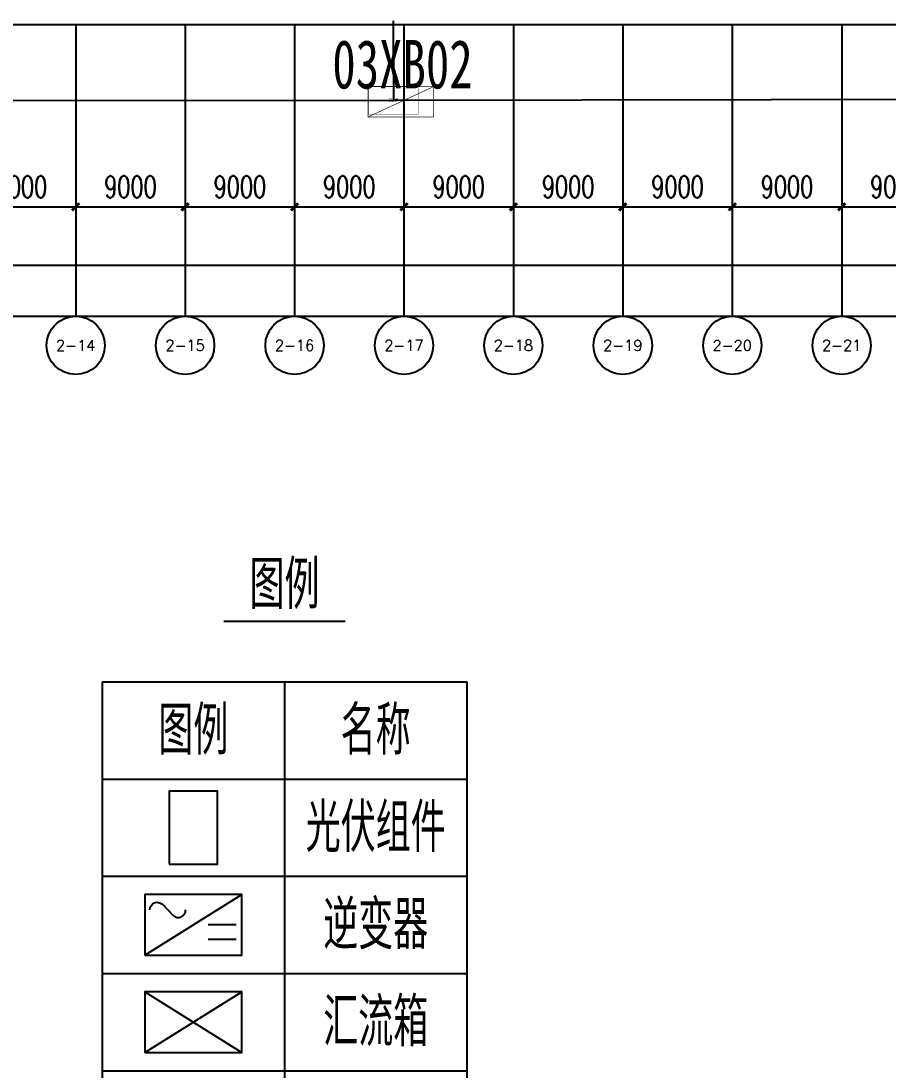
# Model space of a CAD drawing. Header units: millimetres. Extents: x 1218 to 2690, y 1163 to 1758.
# Drawn here: x 1519.3 to 1590.6, y 1250.1 to 1336.4 of the extents above; entities that cross this region are included whole.
import ezdxf
from ezdxf.enums import TextEntityAlignment as Align

# ---------------------------------------------------------------- set-up
doc = ezdxf.new("R2010")
doc.units = ezdxf.units.MM
for name, color, linetype in [('AXIS', 3, 'Continuous'), ('AXIS_TEXT', 7, 'Continuous'), ('PUB_DIM', 3, 'Continuous'), ('WALL', 9, 'Continuous'), ('电缆通道', 7, 'ByLayer'), ('箱变', 7, 'ByLayer'), ('箱逆', 2, 'Continuous')]:
    doc.layers.add(name, color=color, linetype=linetype)
doc.styles.add('_TCH_AXIS', font='COMPLEX', dxfattribs={"bigfont": 'GBCBIG'})
doc.styles.add('_TCH_DIM_T3', font='SIMPLEX', dxfattribs={"width": 0.705882, "bigfont": 'GBCBIG'})
doc.styles.add('Albedo', font='gbenor', dxfattribs={"bigfont": 'gbcbig'})
doc.styles.add('COMPLEX', font='COMPLEX')
doc.styles.add('仿宋1250', font='', dxfattribs={"width": 0.7071, "height": 1250})
doc.styles.get('仿宋1250').set_extended_font_data('FangSong')
doc.dimstyles.new('_TCH_ARCH&&600', dxfattribs={"dimtxt": 1785, "dimasz": 600, "dimexe": 1500, "dimexo": 1800, "dimgap": 757.5, "dimtad": 1, "dimdec": 0, "dimtxsty": '_TCH_DIM_T3', "dimblk": 'ARCHTICK', "dimcen": 2.5, "dimclrt": 7, "dimazin": 2, "dimtfac": 1, "dimtdec": 0, "dimtix": 1, "dimtmove": 2, "dimatfit": 3})

# ---------------------------------------------------------------- blocks, each defined once
blk = doc.blocks.new('_ArchTick')
at = {"color": 0, "linetype": 'ByBlock', "const_width": 0.4}
blk.add_lwpolyline([(-0.5, -0.5), (0.5, 0.5)], dxfattribs=at)
blk = doc.blocks.new('*D189')
at = {"layer": 'AXIS', "color": 0, "lineweight": -2, "transparency": 16777216}
for p, q in [((199360, 1863304), (199360, 1843804)), ((406360, 1863304), (406360, 1843804)), ((199360, 1845304), (406360, 1845304))]:
    blk.add_line(p, q, dxfattribs=at)
at = {"layer": 'Defpoints', "color": 0, "transparency": 16777216}
for p in [(199360, 1865104), (406360, 1865104), (406360, 1845304)]:
    blk.add_point(p, dxfattribs=at)
at = {"layer": 'AXIS', "color": 0, "lineweight": -2, "transparency": 16777216, "xscale": 600, "yscale": 600, "zscale": 600, "rotation": 180}
blk.add_blockref('_ArchTick', (199360, 1845304), dxfattribs=at)
at = {"layer": 'AXIS', "color": 0, "lineweight": -2, "transparency": 16777216, "xscale": 600, "yscale": 600, "zscale": 600}
blk.add_blockref('_ArchTick', (406360, 1845304), dxfattribs=at)
at = {"layer": 'AXIS', "color": 7, "transparency": 16777216, "insert": (302860, 1846954), "char_height": 1785, "attachment_point": 5, "style": '_TCH_DIM_T3'}
blk.add_mtext('\\A1;207000', dxfattribs=at)
blk = doc.blocks.new('*D261')
at = {"layer": 'AXIS', "color": 0, "lineweight": -2, "transparency": 16777216}
for p, q in [((307360, 1863304), (307360, 1848604)), ((316360, 1863304), (316360, 1848604)), ((307360, 1850104), (316360, 1850104))]:
    blk.add_line(p, q, dxfattribs=at)
at = {"layer": 'Defpoints', "color": 0, "transparency": 16777216}
for p in [(307360, 1865104), (316360, 1865104), (316360, 1850104)]:
    blk.add_point(p, dxfattribs=at)
at = {"layer": 'AXIS', "color": 0, "lineweight": -2, "transparency": 16777216, "xscale": 600, "yscale": 600, "zscale": 600, "rotation": 180}
blk.add_blockref('_ArchTick', (307360, 1850104), dxfattribs=at)
at = {"layer": 'AXIS', "color": 0, "lineweight": -2, "transparency": 16777216, "xscale": 600, "yscale": 600, "zscale": 600}
blk.add_blockref('_ArchTick', (316360, 1850104), dxfattribs=at)
at = {"layer": 'AXIS', "color": 7, "transparency": 16777216, "insert": (311860, 1851754), "char_height": 1785, "attachment_point": 5, "style": '_TCH_DIM_T3'}
blk.add_mtext('\\A1;9000', dxfattribs=at)
blk = doc.blocks.new('*D262')
at = {"layer": 'AXIS', "color": 0, "lineweight": -2, "transparency": 16777216}
for p, q in [((316360, 1863304), (316360, 1848604)), ((325360, 1863304), (325360, 1848604)), ((316360, 1850104), (325360, 1850104))]:
    blk.add_line(p, q, dxfattribs=at)
at = {"layer": 'Defpoints', "color": 0, "transparency": 16777216}
for p in [(316360, 1865104), (325360, 1865104), (325360, 1850104)]:
    blk.add_point(p, dxfattribs=at)
at = {"layer": 'AXIS', "color": 0, "lineweight": -2, "transparency": 16777216, "xscale": 600, "yscale": 600, "zscale": 600, "rotation": 180}
blk.add_blockref('_ArchTick', (316360, 1850104), dxfattribs=at)
at = {"layer": 'AXIS', "color": 0, "lineweight": -2, "transparency": 16777216, "xscale": 600, "yscale": 600, "zscale": 600}
blk.add_blockref('_ArchTick', (325360, 1850104), dxfattribs=at)
at = {"layer": 'AXIS', "color": 7, "transparency": 16777216, "insert": (320860, 1851754), "char_height": 1785, "attachment_point": 5, "style": '_TCH_DIM_T3'}
blk.add_mtext('\\A1;9000', dxfattribs=at)
blk = doc.blocks.new('*D263')
at = {"layer": 'AXIS', "color": 0, "lineweight": -2, "transparency": 16777216}
for p, q in [((325360, 1863304), (325360, 1848604)), ((334360, 1863304), (334360, 1848604)), ((325360, 1850104), (334360, 1850104))]:
    blk.add_line(p, q, dxfattribs=at)
at = {"layer": 'Defpoints', "color": 0, "transparency": 16777216}
for p in [(325360, 1865104), (334360, 1865104), (334360, 1850104)]:
    blk.add_point(p, dxfattribs=at)
at = {"layer": 'AXIS', "color": 0, "lineweight": -2, "transparency": 16777216, "xscale": 600, "yscale": 600, "zscale": 600, "rotation": 180}
blk.add_blockref('_ArchTick', (325360, 1850104), dxfattribs=at)
at = {"layer": 'AXIS', "color": 0, "lineweight": -2, "transparency": 16777216, "xscale": 600, "yscale": 600, "zscale": 600}
blk.add_blockref('_ArchTick', (334360, 1850104), dxfattribs=at)
at = {"layer": 'AXIS', "color": 7, "transparency": 16777216, "insert": (329860, 1851754), "char_height": 1785, "attachment_point": 5, "style": '_TCH_DIM_T3'}
blk.add_mtext('\\A1;9000', dxfattribs=at)
blk = doc.blocks.new('*D264')
at = {"layer": 'AXIS', "color": 0, "lineweight": -2, "transparency": 16777216}
for p, q in [((334360, 1863304), (334360, 1848604)), ((343360, 1863304), (343360, 1848604)), ((334360, 1850104), (343360, 1850104))]:
    blk.add_line(p, q, dxfattribs=at)
at = {"layer": 'Defpoints', "color": 0, "transparency": 16777216}
for p in [(334360, 1865104), (343360, 1865104), (343360, 1850104)]:
    blk.add_point(p, dxfattribs=at)
at = {"layer": 'AXIS', "color": 0, "lineweight": -2, "transparency": 16777216, "xscale": 600, "yscale": 600, "zscale": 600, "rotation": 180}
blk.add_blockref('_ArchTick', (334360, 1850104), dxfattribs=at)
at = {"layer": 'AXIS', "color": 0, "lineweight": -2, "transparency": 16777216, "xscale": 600, "yscale": 600, "zscale": 600}
blk.add_blockref('_ArchTick', (343360, 1850104), dxfattribs=at)
at = {"layer": 'AXIS', "color": 7, "transparency": 16777216, "insert": (338860, 1851754), "char_height": 1785, "attachment_point": 5, "style": '_TCH_DIM_T3'}
blk.add_mtext('\\A1;9000', dxfattribs=at)
blk = doc.blocks.new('*D265')
at = {"layer": 'AXIS', "color": 0, "lineweight": -2, "transparency": 16777216}
for p, q in [((343360, 1863304), (343360, 1848604)), ((352360, 1863304), (352360, 1848604)), ((343360, 1850104), (352360, 1850104))]:
    blk.add_line(p, q, dxfattribs=at)
at = {"layer": 'Defpoints', "color": 0, "transparency": 16777216}
for p in [(343360, 1865104), (352360, 1865104), (352360, 1850104)]:
    blk.add_point(p, dxfattribs=at)
at = {"layer": 'AXIS', "color": 0, "lineweight": -2, "transparency": 16777216, "xscale": 600, "yscale": 600, "zscale": 600, "rotation": 180}
blk.add_blockref('_ArchTick', (343360, 1850104), dxfattribs=at)
at = {"layer": 'AXIS', "color": 0, "lineweight": -2, "transparency": 16777216, "xscale": 600, "yscale": 600, "zscale": 600}
blk.add_blockref('_ArchTick', (352360, 1850104), dxfattribs=at)
at = {"layer": 'AXIS', "color": 7, "transparency": 16777216, "insert": (347860, 1851754), "char_height": 1785, "attachment_point": 5, "style": '_TCH_DIM_T3'}
blk.add_mtext('\\A1;9000', dxfattribs=at)
blk = doc.blocks.new('*D266')
at = {"layer": 'AXIS', "color": 0, "lineweight": -2, "transparency": 16777216}
for p, q in [((352360, 1863304), (352360, 1848604)), ((361360, 1863304), (361360, 1848604)), ((352360, 1850104), (361360, 1850104))]:
    blk.add_line(p, q, dxfattribs=at)
at = {"layer": 'Defpoints', "color": 0, "transparency": 16777216}
for p in [(352360, 1865104), (361360, 1865104), (361360, 1850104)]:
    blk.add_point(p, dxfattribs=at)
at = {"layer": 'AXIS', "color": 0, "lineweight": -2, "transparency": 16777216, "xscale": 600, "yscale": 600, "zscale": 600, "rotation": 180}
blk.add_blockref('_ArchTick', (352360, 1850104), dxfattribs=at)
at = {"layer": 'AXIS', "color": 0, "lineweight": -2, "transparency": 16777216, "xscale": 600, "yscale": 600, "zscale": 600}
blk.add_blockref('_ArchTick', (361360, 1850104), dxfattribs=at)
at = {"layer": 'AXIS', "color": 7, "transparency": 16777216, "insert": (356860, 1851754), "char_height": 1785, "attachment_point": 5, "style": '_TCH_DIM_T3'}
blk.add_mtext('\\A1;9000', dxfattribs=at)
blk = doc.blocks.new('*D267')
at = {"layer": 'AXIS', "color": 0, "lineweight": -2, "transparency": 16777216}
for p, q in [((361360, 1863304), (361360, 1848604)), ((370360, 1863304), (370360, 1848604)), ((361360, 1850104), (370360, 1850104))]:
    blk.add_line(p, q, dxfattribs=at)
at = {"layer": 'Defpoints', "color": 0, "transparency": 16777216}
for p in [(361360, 1865104), (370360, 1865104), (370360, 1850104)]:
    blk.add_point(p, dxfattribs=at)
at = {"layer": 'AXIS', "color": 0, "lineweight": -2, "transparency": 16777216, "xscale": 600, "yscale": 600, "zscale": 600, "rotation": 180}
blk.add_blockref('_ArchTick', (361360, 1850104), dxfattribs=at)
at = {"layer": 'AXIS', "color": 0, "lineweight": -2, "transparency": 16777216, "xscale": 600, "yscale": 600, "zscale": 600}
blk.add_blockref('_ArchTick', (370360, 1850104), dxfattribs=at)
at = {"layer": 'AXIS', "color": 7, "transparency": 16777216, "insert": (365860, 1851754), "char_height": 1785, "attachment_point": 5, "style": '_TCH_DIM_T3'}
blk.add_mtext('\\A1;9000', dxfattribs=at)
blk = doc.blocks.new('*D268')
at = {"layer": 'AXIS', "color": 0, "lineweight": -2, "transparency": 16777216}
for p, q in [((370360, 1863304), (370360, 1848604)), ((379360, 1863304), (379360, 1848604)), ((370360, 1850104), (379360, 1850104))]:
    blk.add_line(p, q, dxfattribs=at)
at = {"layer": 'Defpoints', "color": 0, "transparency": 16777216}
for p in [(370360, 1865104), (379360, 1865104), (379360, 1850104)]:
    blk.add_point(p, dxfattribs=at)
at = {"layer": 'AXIS', "color": 0, "lineweight": -2, "transparency": 16777216, "xscale": 600, "yscale": 600, "zscale": 600, "rotation": 180}
blk.add_blockref('_ArchTick', (370360, 1850104), dxfattribs=at)
at = {"layer": 'AXIS', "color": 0, "lineweight": -2, "transparency": 16777216, "xscale": 600, "yscale": 600, "zscale": 600}
blk.add_blockref('_ArchTick', (379360, 1850104), dxfattribs=at)
at = {"layer": 'AXIS', "color": 7, "transparency": 16777216, "insert": (374860, 1851754), "char_height": 1785, "attachment_point": 5, "style": '_TCH_DIM_T3'}
blk.add_mtext('\\A1;9000', dxfattribs=at)
blk = doc.blocks.new('*D269')
at = {"layer": 'AXIS', "color": 0, "lineweight": -2, "transparency": 16777216}
for p, q in [((379360, 1863304), (379360, 1848604)), ((388360, 1863304), (388360, 1848604)), ((379360, 1850104), (388360, 1850104))]:
    blk.add_line(p, q, dxfattribs=at)
at = {"layer": 'Defpoints', "color": 0, "transparency": 16777216}
for p in [(379360, 1865104), (388360, 1865104), (388360, 1850104)]:
    blk.add_point(p, dxfattribs=at)
at = {"layer": 'AXIS', "color": 0, "lineweight": -2, "transparency": 16777216, "xscale": 600, "yscale": 600, "zscale": 600, "rotation": 180}
blk.add_blockref('_ArchTick', (379360, 1850104), dxfattribs=at)
at = {"layer": 'AXIS', "color": 0, "lineweight": -2, "transparency": 16777216, "xscale": 600, "yscale": 600, "zscale": 600}
blk.add_blockref('_ArchTick', (388360, 1850104), dxfattribs=at)
at = {"layer": 'AXIS', "color": 7, "transparency": 16777216, "insert": (383860, 1851754), "char_height": 1785, "attachment_point": 5, "style": '_TCH_DIM_T3'}
blk.add_mtext('\\A1;9000', dxfattribs=at)
blk = doc.blocks.new('*D152')
at = {"layer": 'Defpoints', "color": 0, "transparency": 16777216}
for p in [(78160, 1865104), (1243360, 1865104), (1243360, 1841104)]:
    blk.add_point(p, dxfattribs=at)
at = {"layer": 'PUB_DIM', "color": 0, "lineweight": -2, "transparency": 16777216}
for p, q in [((78160, 1863304), (78160, 1839604)), ((1243360, 1863304), (1243360, 1839604)), ((78160, 1841104), (1243360, 1841104))]:
    blk.add_line(p, q, dxfattribs=at)
at = {"layer": 'PUB_DIM', "color": 0, "lineweight": -2, "transparency": 16777216, "xscale": 600, "yscale": 600, "zscale": 600, "rotation": 180}
blk.add_blockref('_ArchTick', (78160, 1841104), dxfattribs=at)
at = {"layer": 'PUB_DIM', "color": 0, "lineweight": -2, "transparency": 16777216, "xscale": 600, "yscale": 600, "zscale": 600}
blk.add_blockref('_ArchTick', (1243360, 1841104), dxfattribs=at)
at = {"layer": 'PUB_DIM', "color": 7, "transparency": 16777216, "insert": (660760, 1842754), "char_height": 1785, "attachment_point": 5, "style": '_TCH_DIM_T3'}
blk.add_mtext('\\A1;1165200', dxfattribs=at)
blk = doc.blocks.new('_AXISO')
blk.add_circle((0, 0), 0.5)
at = {"layer": 'AXIS_TEXT', "style": 'COMPLEX', "width": 1.041667}
blk.add_attdef('A', text='', height=0.56, dxfattribs=at).set_placement((-0.25, -0.28), (0.25, -0.28), align=Align.FIT)
blk = doc.blocks.new('*D198')
at = {"layer": 'AXIS', "color": 0, "lineweight": -2, "transparency": 16777216}
for p, q in [((199360, 1863304), (199360, 1843804)), ((406360, 1863304), (406360, 1843804)), ((199360, 1845304), (406360, 1845304))]:
    blk.add_line(p, q, dxfattribs=at)
at = {"layer": 'Defpoints', "color": 0, "transparency": 16777216}
for p in [(199360, 1865104), (406360, 1865104), (406360, 1845304)]:
    blk.add_point(p, dxfattribs=at)
at = {"layer": 'AXIS', "color": 0, "lineweight": -2, "transparency": 16777216, "xscale": 600, "yscale": 600, "zscale": 600, "rotation": 180}
blk.add_blockref('_ArchTick', (199360, 1845304), dxfattribs=at)
at = {"layer": 'AXIS', "color": 0, "lineweight": -2, "transparency": 16777216, "xscale": 600, "yscale": 600, "zscale": 600}
blk.add_blockref('_ArchTick', (406360, 1845304), dxfattribs=at)
at = {"layer": 'AXIS', "color": 7, "transparency": 16777216, "insert": (302860, 1846954), "char_height": 1785, "attachment_point": 5, "style": '_TCH_DIM_T3'}
blk.add_mtext('\\A1;207000', dxfattribs=at)
blk = doc.blocks.new('*D211')
at = {"layer": 'AXIS', "color": 0, "lineweight": -2, "transparency": 16777216}
for p, q in [((307360, 1863304), (307360, 1848604)), ((316360, 1863304), (316360, 1848604)), ((307360, 1850104), (316360, 1850104))]:
    blk.add_line(p, q, dxfattribs=at)
at = {"layer": 'Defpoints', "color": 0, "transparency": 16777216}
for p in [(307360, 1865104), (316360, 1865104), (316360, 1850104)]:
    blk.add_point(p, dxfattribs=at)
at = {"layer": 'AXIS', "color": 0, "lineweight": -2, "transparency": 16777216, "xscale": 600, "yscale": 600, "zscale": 600, "rotation": 180}
blk.add_blockref('_ArchTick', (307360, 1850104), dxfattribs=at)
at = {"layer": 'AXIS', "color": 0, "lineweight": -2, "transparency": 16777216, "xscale": 600, "yscale": 600, "zscale": 600}
blk.add_blockref('_ArchTick', (316360, 1850104), dxfattribs=at)
at = {"layer": 'AXIS', "color": 7, "transparency": 16777216, "insert": (311860, 1851754), "char_height": 1785, "attachment_point": 5, "style": '_TCH_DIM_T3'}
blk.add_mtext('\\A1;9000', dxfattribs=at)
blk = doc.blocks.new('*D212')
at = {"layer": 'AXIS', "color": 0, "lineweight": -2, "transparency": 16777216}
for p, q in [((316360, 1863304), (316360, 1848604)), ((325360, 1863304), (325360, 1848604)), ((316360, 1850104), (325360, 1850104))]:
    blk.add_line(p, q, dxfattribs=at)
at = {"layer": 'Defpoints', "color": 0, "transparency": 16777216}
for p in [(316360, 1865104), (325360, 1865104), (325360, 1850104)]:
    blk.add_point(p, dxfattribs=at)
at = {"layer": 'AXIS', "color": 0, "lineweight": -2, "transparency": 16777216, "xscale": 600, "yscale": 600, "zscale": 600, "rotation": 180}
blk.add_blockref('_ArchTick', (316360, 1850104), dxfattribs=at)
at = {"layer": 'AXIS', "color": 0, "lineweight": -2, "transparency": 16777216, "xscale": 600, "yscale": 600, "zscale": 600}
blk.add_blockref('_ArchTick', (325360, 1850104), dxfattribs=at)
at = {"layer": 'AXIS', "color": 7, "transparency": 16777216, "insert": (320860, 1851754), "char_height": 1785, "attachment_point": 5, "style": '_TCH_DIM_T3'}
blk.add_mtext('\\A1;9000', dxfattribs=at)
blk = doc.blocks.new('*D213')
at = {"layer": 'AXIS', "color": 0, "lineweight": -2, "transparency": 16777216}
for p, q in [((325360, 1863304), (325360, 1848604)), ((334360, 1863304), (334360, 1848604)), ((325360, 1850104), (334360, 1850104))]:
    blk.add_line(p, q, dxfattribs=at)
at = {"layer": 'Defpoints', "color": 0, "transparency": 16777216}
for p in [(325360, 1865104), (334360, 1865104), (334360, 1850104)]:
    blk.add_point(p, dxfattribs=at)
at = {"layer": 'AXIS', "color": 0, "lineweight": -2, "transparency": 16777216, "xscale": 600, "yscale": 600, "zscale": 600, "rotation": 180}
blk.add_blockref('_ArchTick', (325360, 1850104), dxfattribs=at)
at = {"layer": 'AXIS', "color": 0, "lineweight": -2, "transparency": 16777216, "xscale": 600, "yscale": 600, "zscale": 600}
blk.add_blockref('_ArchTick', (334360, 1850104), dxfattribs=at)
at = {"layer": 'AXIS', "color": 7, "transparency": 16777216, "insert": (329860, 1851754), "char_height": 1785, "attachment_point": 5, "style": '_TCH_DIM_T3'}
blk.add_mtext('\\A1;9000', dxfattribs=at)
blk = doc.blocks.new('*D214')
at = {"layer": 'AXIS', "color": 0, "lineweight": -2, "transparency": 16777216}
for p, q in [((334360, 1863304), (334360, 1848604)), ((343360, 1863304), (343360, 1848604)), ((334360, 1850104), (343360, 1850104))]:
    blk.add_line(p, q, dxfattribs=at)
at = {"layer": 'Defpoints', "color": 0, "transparency": 16777216}
for p in [(334360, 1865104), (343360, 1865104), (343360, 1850104)]:
    blk.add_point(p, dxfattribs=at)
at = {"layer": 'AXIS', "color": 0, "lineweight": -2, "transparency": 16777216, "xscale": 600, "yscale": 600, "zscale": 600, "rotation": 180}
blk.add_blockref('_ArchTick', (334360, 1850104), dxfattribs=at)
at = {"layer": 'AXIS', "color": 0, "lineweight": -2, "transparency": 16777216, "xscale": 600, "yscale": 600, "zscale": 600}
blk.add_blockref('_ArchTick', (343360, 1850104), dxfattribs=at)
at = {"layer": 'AXIS', "color": 7, "transparency": 16777216, "insert": (338860, 1851754), "char_height": 1785, "attachment_point": 5, "style": '_TCH_DIM_T3'}
blk.add_mtext('\\A1;9000', dxfattribs=at)
blk = doc.blocks.new('*D215')
at = {"layer": 'AXIS', "color": 0, "lineweight": -2, "transparency": 16777216}
for p, q in [((343360, 1863304), (343360, 1848604)), ((352360, 1863304), (352360, 1848604)), ((343360, 1850104), (352360, 1850104))]:
    blk.add_line(p, q, dxfattribs=at)
at = {"layer": 'Defpoints', "color": 0, "transparency": 16777216}
for p in [(343360, 1865104), (352360, 1865104), (352360, 1850104)]:
    blk.add_point(p, dxfattribs=at)
at = {"layer": 'AXIS', "color": 0, "lineweight": -2, "transparency": 16777216, "xscale": 600, "yscale": 600, "zscale": 600, "rotation": 180}
blk.add_blockref('_ArchTick', (343360, 1850104), dxfattribs=at)
at = {"layer": 'AXIS', "color": 0, "lineweight": -2, "transparency": 16777216, "xscale": 600, "yscale": 600, "zscale": 600}
blk.add_blockref('_ArchTick', (352360, 1850104), dxfattribs=at)
at = {"layer": 'AXIS', "color": 7, "transparency": 16777216, "insert": (347860, 1851754), "char_height": 1785, "attachment_point": 5, "style": '_TCH_DIM_T3'}
blk.add_mtext('\\A1;9000', dxfattribs=at)
blk = doc.blocks.new('*D216')
at = {"layer": 'AXIS', "color": 0, "lineweight": -2, "transparency": 16777216}
for p, q in [((352360, 1863304), (352360, 1848604)), ((361360, 1863304), (361360, 1848604)), ((352360, 1850104), (361360, 1850104))]:
    blk.add_line(p, q, dxfattribs=at)
at = {"layer": 'Defpoints', "color": 0, "transparency": 16777216}
for p in [(352360, 1865104), (361360, 1865104), (361360, 1850104)]:
    blk.add_point(p, dxfattribs=at)
at = {"layer": 'AXIS', "color": 0, "lineweight": -2, "transparency": 16777216, "xscale": 600, "yscale": 600, "zscale": 600, "rotation": 180}
blk.add_blockref('_ArchTick', (352360, 1850104), dxfattribs=at)
at = {"layer": 'AXIS', "color": 0, "lineweight": -2, "transparency": 16777216, "xscale": 600, "yscale": 600, "zscale": 600}
blk.add_blockref('_ArchTick', (361360, 1850104), dxfattribs=at)
at = {"layer": 'AXIS', "color": 7, "transparency": 16777216, "insert": (356860, 1851754), "char_height": 1785, "attachment_point": 5, "style": '_TCH_DIM_T3'}
blk.add_mtext('\\A1;9000', dxfattribs=at)
blk = doc.blocks.new('*D217')
at = {"layer": 'AXIS', "color": 0, "lineweight": -2, "transparency": 16777216}
for p, q in [((361360, 1863304), (361360, 1848604)), ((370360, 1863304), (370360, 1848604)), ((361360, 1850104), (370360, 1850104))]:
    blk.add_line(p, q, dxfattribs=at)
at = {"layer": 'Defpoints', "color": 0, "transparency": 16777216}
for p in [(361360, 1865104), (370360, 1865104), (370360, 1850104)]:
    blk.add_point(p, dxfattribs=at)
at = {"layer": 'AXIS', "color": 0, "lineweight": -2, "transparency": 16777216, "xscale": 600, "yscale": 600, "zscale": 600, "rotation": 180}
blk.add_blockref('_ArchTick', (361360, 1850104), dxfattribs=at)
at = {"layer": 'AXIS', "color": 0, "lineweight": -2, "transparency": 16777216, "xscale": 600, "yscale": 600, "zscale": 600}
blk.add_blockref('_ArchTick', (370360, 1850104), dxfattribs=at)
at = {"layer": 'AXIS', "color": 7, "transparency": 16777216, "insert": (365860, 1851754), "char_height": 1785, "attachment_point": 5, "style": '_TCH_DIM_T3'}
blk.add_mtext('\\A1;9000', dxfattribs=at)
blk = doc.blocks.new('*D218')
at = {"layer": 'AXIS', "color": 0, "lineweight": -2, "transparency": 16777216}
for p, q in [((370360, 1863304), (370360, 1848604)), ((379360, 1863304), (379360, 1848604)), ((370360, 1850104), (379360, 1850104))]:
    blk.add_line(p, q, dxfattribs=at)
at = {"layer": 'Defpoints', "color": 0, "transparency": 16777216}
for p in [(370360, 1865104), (379360, 1865104), (379360, 1850104)]:
    blk.add_point(p, dxfattribs=at)
at = {"layer": 'AXIS', "color": 0, "lineweight": -2, "transparency": 16777216, "xscale": 600, "yscale": 600, "zscale": 600, "rotation": 180}
blk.add_blockref('_ArchTick', (370360, 1850104), dxfattribs=at)
at = {"layer": 'AXIS', "color": 0, "lineweight": -2, "transparency": 16777216, "xscale": 600, "yscale": 600, "zscale": 600}
blk.add_blockref('_ArchTick', (379360, 1850104), dxfattribs=at)
at = {"layer": 'AXIS', "color": 7, "transparency": 16777216, "insert": (374860, 1851754), "char_height": 1785, "attachment_point": 5, "style": '_TCH_DIM_T3'}
blk.add_mtext('\\A1;9000', dxfattribs=at)
blk = doc.blocks.new('*D219')
at = {"layer": 'AXIS', "color": 0, "lineweight": -2, "transparency": 16777216}
for p, q in [((379360, 1863304), (379360, 1848604)), ((388360, 1863304), (388360, 1848604)), ((379360, 1850104), (388360, 1850104))]:
    blk.add_line(p, q, dxfattribs=at)
at = {"layer": 'Defpoints', "color": 0, "transparency": 16777216}
for p in [(379360, 1865104), (388360, 1865104), (388360, 1850104)]:
    blk.add_point(p, dxfattribs=at)
at = {"layer": 'AXIS', "color": 0, "lineweight": -2, "transparency": 16777216, "xscale": 600, "yscale": 600, "zscale": 600, "rotation": 180}
blk.add_blockref('_ArchTick', (379360, 1850104), dxfattribs=at)
at = {"layer": 'AXIS', "color": 0, "lineweight": -2, "transparency": 16777216, "xscale": 600, "yscale": 600, "zscale": 600}
blk.add_blockref('_ArchTick', (388360, 1850104), dxfattribs=at)
at = {"layer": 'AXIS', "color": 7, "transparency": 16777216, "insert": (383860, 1851754), "char_height": 1785, "attachment_point": 5, "style": '_TCH_DIM_T3'}
blk.add_mtext('\\A1;9000', dxfattribs=at)
blk = doc.blocks.new('*D569')
at = {"layer": 'Defpoints', "color": 0, "transparency": 16777216}
for p in [(78160, 1865104), (1243360, 1865104), (1243360, 1841104)]:
    blk.add_point(p, dxfattribs=at)
at = {"layer": 'PUB_DIM', "color": 0, "lineweight": -2, "transparency": 16777216}
for p, q in [((78160, 1863304), (78160, 1839604)), ((1243360, 1863304), (1243360, 1839604)), ((78160, 1841104), (1243360, 1841104))]:
    blk.add_line(p, q, dxfattribs=at)
at = {"layer": 'PUB_DIM', "color": 0, "lineweight": -2, "transparency": 16777216, "xscale": 600, "yscale": 600, "zscale": 600, "rotation": 180}
blk.add_blockref('_ArchTick', (78160, 1841104), dxfattribs=at)
at = {"layer": 'PUB_DIM', "color": 0, "lineweight": -2, "transparency": 16777216, "xscale": 600, "yscale": 600, "zscale": 600}
blk.add_blockref('_ArchTick', (1243360, 1841104), dxfattribs=at)
at = {"layer": 'PUB_DIM', "color": 7, "transparency": 16777216, "insert": (660760, 1842754), "char_height": 1785, "attachment_point": 5, "style": '_TCH_DIM_T3'}
blk.add_mtext('\\A1;1165200', dxfattribs=at)
blk = doc.blocks.new('*U708', base_point=(205, 115))
at = {"layer": '箱变', "const_width": 2.5}
blk.add_lwpolyline([(0, 0), (410, 0), (410, 230), (0, 230)], close=True, dxfattribs=at)
at = {"layer": '箱变', "style": 'Albedo'}
blk.add_text('变压器', height=25, dxfattribs=at).set_placement((205, 115), align=Align.MIDDLE_CENTER)
blk = doc.blocks.new('*U712', base_point=(2, 3))
at = {"color": 0}
blk.add_lwpolyline([(0, 0), (4, 0), (4, 6), (0, 6)], close=True, dxfattribs=at)
blk = doc.blocks.new('*U713', base_point=(4, 2.5))
at = {"color": 0}
for p, q in [((0, 0), (8, 5)), ((5.211, 2.522), (7.514, 2.522)), ((5.211, 1.336), (7.514, 1.336))]:
    blk.add_line(p, q, dxfattribs=at)
blk.add_lwpolyline([(0, 0), (8, 0), (8, 5), (0, 5)], close=True, dxfattribs=at)
blk.add_lwpolyline([(0.431, 3.735, -0.6815), (1.451, 4.19), (2.347, 3.277, 0.6815), (3.363, 3.735)], format="xyb", dxfattribs=at)
blk = doc.blocks.new('*U714', base_point=(4, 2.5))
at = {"color": 0}
for p, q in [((0, 0), (8, 5)), ((0, 5), (8, 0))]:
    blk.add_line(p, q, dxfattribs=at)
blk.add_lwpolyline([(0, 0), (8, 0), (8, 5), (0, 5)], close=True, dxfattribs=at)
blk = doc.blocks.new('*U711', base_point=(0, 10))
for p, q in [((10, 5), (20, 5)), ((0, 0), (30, 0)), ((0, 0), (0, -72)), ((15, 0), (15, -72)), ((30, 0), (30, -72)), ((0, -8), (30, -8)), ((0, -16), (30, -16)), ((0, -24), (30, -24)), ((0, -32), (30, -32)), ((0, -40), (30, -40)), ((0, -48), (30, -48)), ((0, -56), (30, -56)), ((0, -64), (30, -64)), ((0, -72), (30, -72))]:
    blk.add_line(p, q)
at = {"color": 6}
blk.add_line((3, -60), (12, -60), dxfattribs=at)
at = {"const_width": 0.2}
for points in [[(5, -33), (5, -39), (10, -39), (10, -33)], [(3, -42), (3, -46), (12, -46), (12, -42)], [(6, -49), (6, -55), (9, -55), (9, -49)]]:
    blk.add_lwpolyline(points, close=True, dxfattribs=at)
at = {"color": 5}
blk.add_blockref('*U712', (7.5, -12), dxfattribs=at)
blk.add_blockref('*U713', (7.5, -20))
at = {"color": 1}
blk.add_blockref('*U714', (7.5, -28), dxfattribs=at)
at = {"color": 6, "style": 'Albedo'}
for s, p in [('图例', (15, 8)), ('图例', (7.5, -4)), ('名称', (22.5, -4)), ('光伏组件', (22.5, -12)), ('逆变器', (22.5, -20)), ('汇流箱', (22.5, -28)), ('变压器', (22.5, -36)), ('开关站', (22.5, -44)), ('并网柜', (22.5, -52)), ('电缆通道', (22.5, -60))]:
    blk.add_text(s, height=4, dxfattribs=at).set_placement(p, align=Align.MIDDLE_CENTER)
at = {"style": 'Albedo'}
for s, height, p in [('变压器', 2, (7.5, -36)), ('预制舱', 2, (7.5, -44)), ('并网柜', 1, (7.5, -52))]:
    blk.add_text(s, height=height, dxfattribs=at).set_placement(p, align=Align.MIDDLE_CENTER)
blk = doc.blocks.new('DT1')
at = {"layer": 'AXIS', "color": 252, "true_color": 0x939598}
for p, q in [((316359.9, 1865103.7), (316359.9, 1841103.7)), ((325359.9, 1865103.7), (325359.9, 1841103.7)), ((334359.9, 1865103.7), (334359.9, 1841103.7)), ((343359.9, 1865103.7), (343359.9, 1841103.7)), ((352359.9, 1865103.7), (352359.9, 1841103.7)), ((361359.9, 1865103.7), (361359.9, 1841103.7)), ((370359.9, 1865103.7), (370359.9, 1841103.7)), ((379359.9, 1865103.7), (379359.9, 1841103.7))]:
    blk.add_line(p, q, dxfattribs=at)
at = {"layer": 'WALL'}
blk.add_line((77859.9, 1865103.7), (1243659.9, 1865103.7), dxfattribs=at)
at = {"layer": 'AXIS', "color": 252, "true_color": 0x939598}
ref = blk.add_blockref('_AXISO', (316359.9, 1838703.7), dxfattribs=dict(at, xscale=4800, yscale=4800, zscale=4800))
ref.add_attrib('A', '2-14', dxfattribs={"layer": 'AXIS_TEXT', "height": 884.07, "style": '_TCH_AXIS'}).set_placement((314739.1, 1838261.7), (317980.7, 1838261.7), align=Align.FIT)
ref = blk.add_blockref('_AXISO', (325359.9, 1838703.7), dxfattribs=dict(at, xscale=4800, yscale=4800, zscale=4800))
ref.add_attrib('A', '2-15', dxfattribs={"layer": 'AXIS_TEXT', "height": 905.96, "style": '_TCH_AXIS'}).set_placement((323742.1, 1838250.7), (326977.6, 1838250.7), align=Align.FIT)
ref = blk.add_blockref('_AXISO', (334359.9, 1838703.7), dxfattribs=dict(at, xscale=4800, yscale=4800, zscale=4800))
ref.add_attrib('A', '2-16', dxfattribs={"layer": 'AXIS_TEXT', "height": 905.96, "style": '_TCH_AXIS'}).set_placement((332742.1, 1838250.7), (335977.6, 1838250.7), align=Align.FIT)
ref = blk.add_blockref('_AXISO', (343359.9, 1838703.7), dxfattribs=dict(at, xscale=4800, yscale=4800, zscale=4800))
ref.add_attrib('A', '2-17', dxfattribs={"layer": 'AXIS_TEXT', "height": 905.96, "style": '_TCH_AXIS'}).set_placement((341742.1, 1838250.7), (344977.6, 1838250.7), align=Align.FIT)
ref = blk.add_blockref('_AXISO', (352359.9, 1838703.7), dxfattribs=dict(at, xscale=4800, yscale=4800, zscale=4800))
ref.add_attrib('A', '2-18', dxfattribs={"layer": 'AXIS_TEXT', "height": 905.96, "style": '_TCH_AXIS'}).set_placement((350742.1, 1838250.7), (353977.6, 1838250.7), align=Align.FIT)
ref = blk.add_blockref('_AXISO', (361359.9, 1838703.7), dxfattribs=dict(at, xscale=4800, yscale=4800, zscale=4800))
ref.add_attrib('A', '2-19', dxfattribs={"layer": 'AXIS_TEXT', "height": 905.96, "style": '_TCH_AXIS'}).set_placement((359742.1, 1838250.7), (362977.6, 1838250.7), align=Align.FIT)
ref = blk.add_blockref('_AXISO', (370359.9, 1838703.7), dxfattribs=dict(at, xscale=4800, yscale=4800, zscale=4800))
ref.add_attrib('A', '2-20', dxfattribs={"layer": 'AXIS_TEXT', "height": 853.1, "style": '_TCH_AXIS'}).set_placement((368734.9, 1838277.2), (371984.8, 1838277.2), align=Align.FIT)
ref = blk.add_blockref('_AXISO', (379359.9, 1838703.7), dxfattribs=dict(at, xscale=4800, yscale=4800, zscale=4800))
ref.add_attrib('A', '2-21', dxfattribs={"layer": 'AXIS_TEXT', "height": 905.96, "style": '_TCH_AXIS'}).set_placement((377742.1, 1838250.7), (380977.6, 1838250.7), align=Align.FIT)
for p1, p2, distance, picture, middle in [((199359.9, 1865103.7), (406359.9, 1865103.7), -19800, '*D189', (302859.9, 1846953.7)), ((199359.9, 1865103.7), (406359.9, 1865103.7), -19800, '*D198', (302859.9, 1846953.7)), ((307359.9, 1865103.7), (316359.9, 1865103.7), -15000, '*D261', (311859.9, 1851753.7)), ((307359.9, 1865103.7), (316359.9, 1865103.7), -15000, '*D211', (311859.9, 1851753.7)), ((316359.9, 1865103.7), (325359.9, 1865103.7), -15000, '*D262', (320859.9, 1851753.7)), ((316359.9, 1865103.7), (325359.9, 1865103.7), -15000, '*D212', (320859.9, 1851753.7)), ((325359.9, 1865103.7), (334359.9, 1865103.7), -15000, '*D263', (329859.9, 1851753.7)), ((325359.9, 1865103.7), (334359.9, 1865103.7), -15000, '*D213', (329859.9, 1851753.7)), ((334359.9, 1865103.7), (343359.9, 1865103.7), -15000, '*D264', (338859.9, 1851753.7)), ((334359.9, 1865103.7), (343359.9, 1865103.7), -15000, '*D214', (338859.9, 1851753.7)), ((343359.9, 1865103.7), (352359.9, 1865103.7), -15000, '*D265', (347859.9, 1851753.7)), ((343359.9, 1865103.7), (352359.9, 1865103.7), -15000, '*D215', (347859.9, 1851753.7)), ((352359.9, 1865103.7), (361359.9, 1865103.7), -15000, '*D266', (356859.9, 1851753.7)), ((352359.9, 1865103.7), (361359.9, 1865103.7), -15000, '*D216', (356859.9, 1851753.7)), ((361359.9, 1865103.7), (370359.9, 1865103.7), -15000, '*D267', (365859.9, 1851753.7)), ((361359.9, 1865103.7), (370359.9, 1865103.7), -15000, '*D217', (365859.9, 1851753.7)), ((370359.9, 1865103.7), (379359.9, 1865103.7), -15000, '*D268', (374859.9, 1851753.7)), ((370359.9, 1865103.7), (379359.9, 1865103.7), -15000, '*D218', (374859.9, 1851753.7)), ((379359.9, 1865103.7), (388359.9, 1865103.7), -15000, '*D269', (383859.9, 1851753.7)), ((379359.9, 1865103.7), (388359.9, 1865103.7), -15000, '*D219', (383859.9, 1851753.7))]:
    dim = blk.add_aligned_dim(p1=p1, p2=p2, distance=distance, dimstyle='_TCH_ARCH&&600', dxfattribs=at)
    dim.commit()
    dim.dimension.update_dxf_attribs({"geometry": picture, "text_midpoint": middle})
at = {"layer": 'PUB_DIM', "color": 252, "true_color": 0x939598}
for picture in ['*D152', '*D569']:
    dim = blk.add_aligned_dim(p1=(78159.9, 1865103.7), p2=(1243359.9, 1865103.7), distance=-24000, dimstyle='_TCH_ARCH&&600', dxfattribs=at)
    dim.commit()
    dim.dimension.update_dxf_attribs({"geometry": picture, "text_midpoint": (660759.9, 1842753.7)})

msp = doc.modelspace()

# ---------------------------------------------------------------- linework, layer by layer
at = {"layer": '电缆通道', "color": 6}
for points in [[(1549.94, 1336.45, 0.001), (1549.949, 1329.924, 0.01)], [(1549.94, 1336.45, 12), (1549.94, 1336.45, 0.001)], [(1397.087, 1329.872, 0.01), (1549.949, 1329.924, 0.01)], [(1549.949, 1329.924, 0.01), (1736.306, 1330.257, 0.01)]]:
    msp.add_polyline3d(points, dxfattribs=at)
at = {"layer": '箱逆', "color": 2, "const_width": 0.05, "elevation": 12.3}
msp.add_lwpolyline([(1547.871, 1331.054), (1553.271, 1331.054), (1553.271, 1328.554), (1547.871, 1328.554)], close=True, dxfattribs=at)
msp.add_lwpolyline([(1547.871, 1328.554), (1553.271, 1331.054)], dxfattribs=at)

# ---------------------------------------------------------------- block references
at = {"xscale": 0.001, "yscale": 0.001, "zscale": 0.001}
msp.add_blockref('DT1', (1207.461, -528.954, 12.3), dxfattribs=at)
msp.add_blockref('*U711', (1525.995, 1292.059))
at = {"layer": '箱变', "xscale": 0.01, "yscale": 0.01, "zscale": 0.01}
msp.add_blockref('*U708', (1549.949, 1329.924, 1.16), dxfattribs=at)

# ---------------------------------------------------------------- texts
at = {"layer": '箱逆', "style": '仿宋1250', "width": 0.7071}
msp.add_text('03XB02', height=4, dxfattribs=at).set_placement((1550.7, 1332.862, 12.3), align=Align.MIDDLE)

doc.saveas('drawing.dxf')
